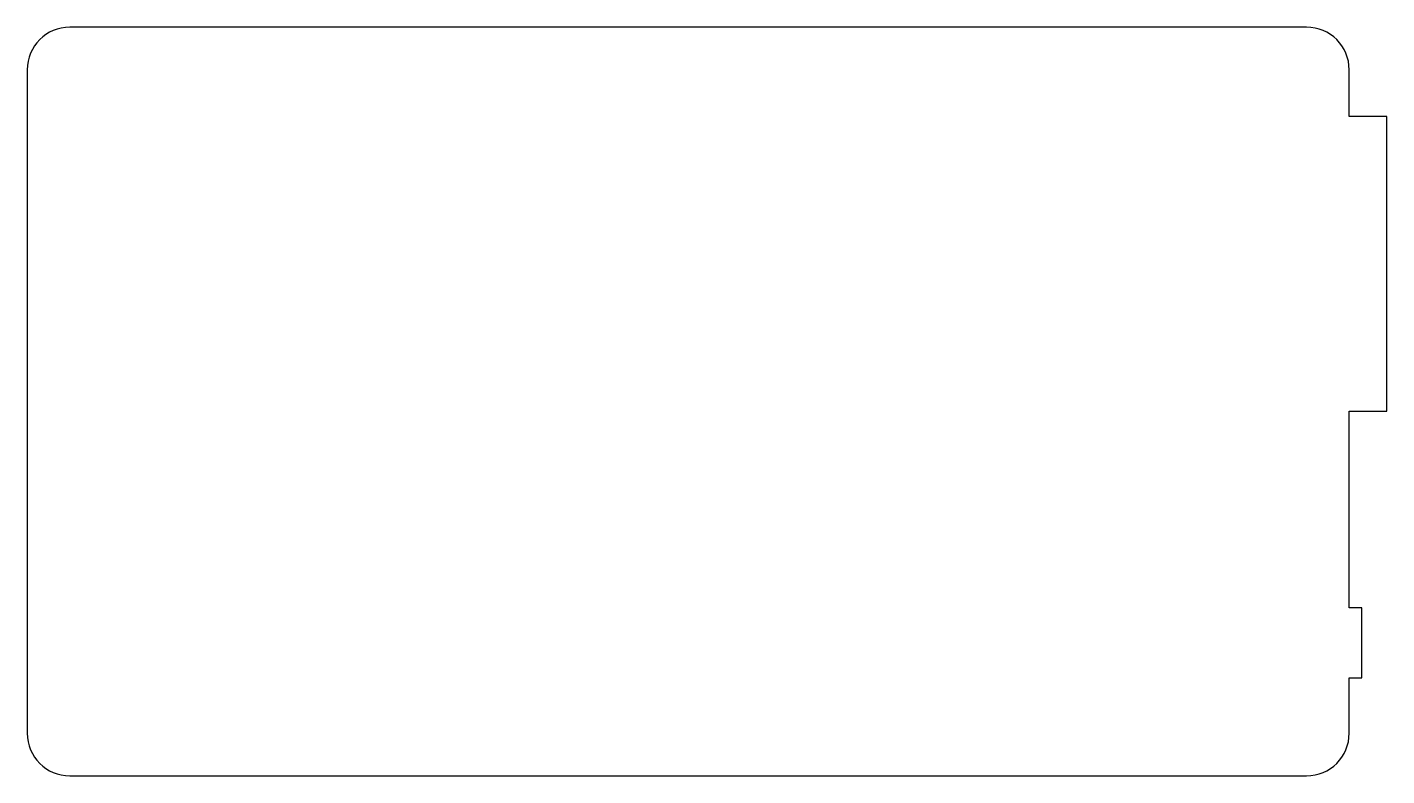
# Model space of a CAD drawing. Header units: millimetres. Extents: x -9 to 127, y -9 to 66.
import ezdxf

# ---------------------------------------------------------------- set-up
doc = ezdxf.new("R2010")
doc.units = ezdxf.units.MM

msp = doc.modelspace()

# ---------------------------------------------------------------- linework, layer by layer
for p, q in [((118.825, 65.925), (-4.525, 65.925)), ((-8.775, 61.675), (-8.775, -4.525)), ((123.075, 57), (123.075, 61.675)), ((126.825, 57), (123.075, 57)), ((126.825, 27.6), (126.825, 57)), ((123.075, 8), (123.075, 27.6)), ((123.075, 27.6), (126.825, 27.6)), ((124.325, 8), (123.075, 8)), ((124.325, 1), (124.325, 8)), ((123.075, -4.525), (123.075, 1)), ((123.075, 1), (124.325, 1)), ((-4.525, -8.775), (118.825, -8.775))]:
    msp.add_line(p, q)
for centre, start, end in [((-4.525, 61.675), 90, 180), ((118.825, 61.675), 0, 90), ((-4.525, -4.525), 180, 270), ((118.825, -4.525), 270, 360)]:
    msp.add_arc(centre, 4.25, start, end)

doc.saveas('drawing.dxf')
